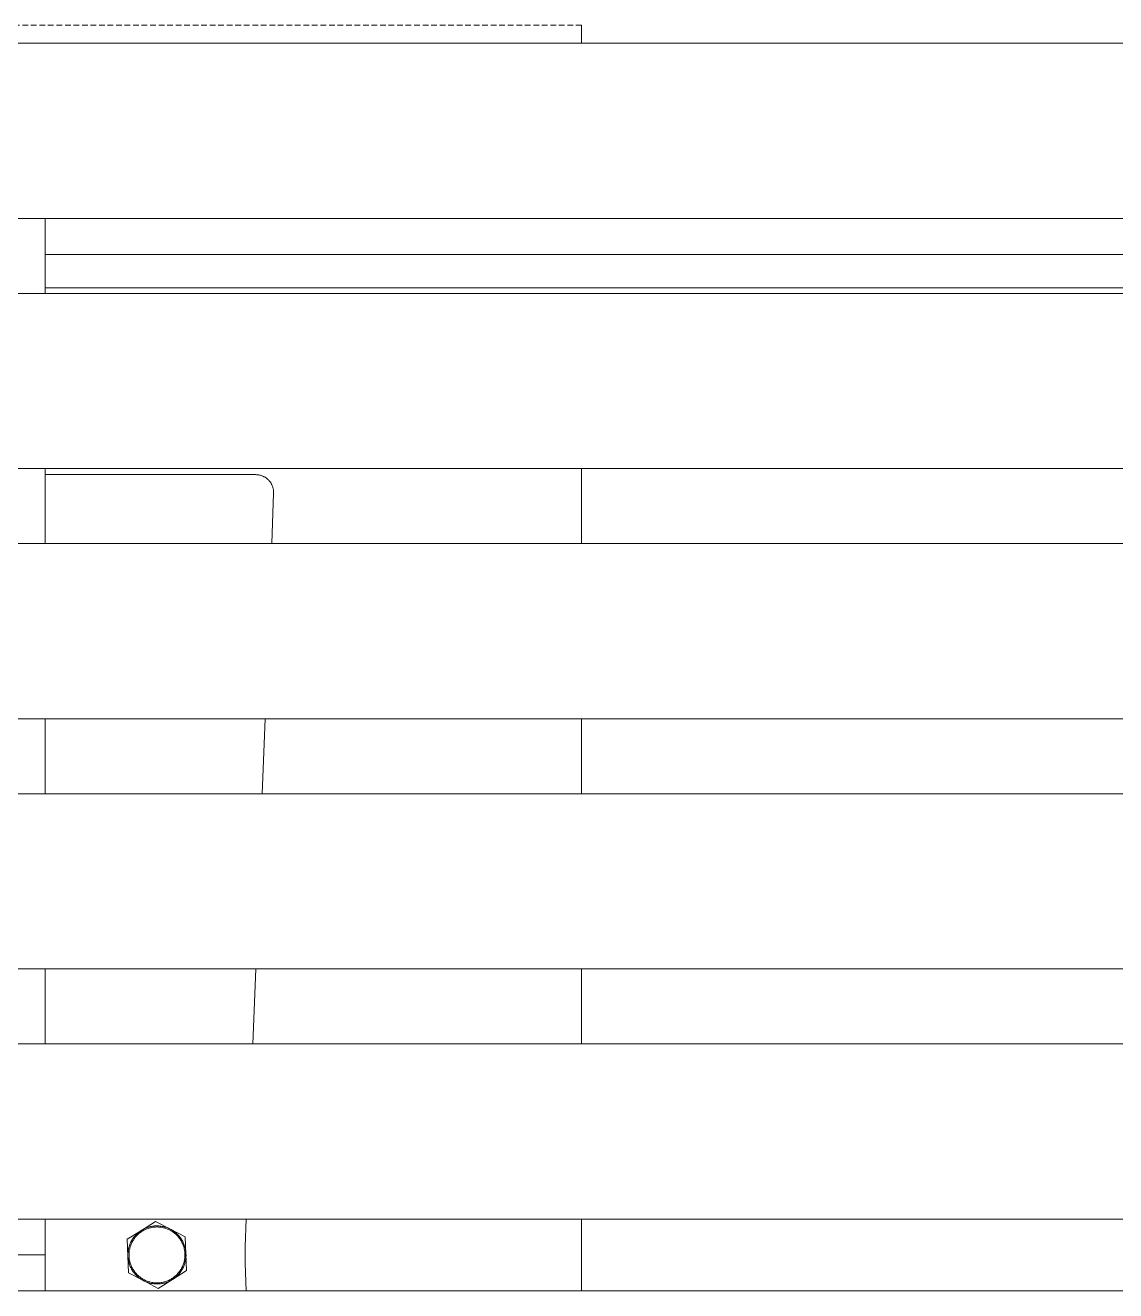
# Model space of a CAD drawing. Header units: millimetres. Extents: x -273 to 4197, y -77 to 2867.
# Drawn here: x 9.9 to 253.8, y 1410.5 to 1693.5 of the extents above; entities that cross this region are included whole.
import ezdxf

# ---------------------------------------------------------------- set-up
doc = ezdxf.new("R2010")
doc.units = ezdxf.units.MM
doc.linetypes.add('HIDDEN', pattern=[1.905, 1.27, -0.635])
doc.layers.add('ZANO_R', color=7, linetype='Continuous', lineweight=0)
doc.layers.add('ZANO_R_przerywana', color=7, linetype='HIDDEN', lineweight=0)

msp = doc.modelspace()

# ---------------------------------------------------------------- linework, layer by layer
at = {"layer": 'ZANO_R'}
for p, q in [((134.31, 1689.46), (134.31, 1693.49)), ((-50.69, 1689.46), (1739.31, 1689.46)), ((1739.31, 1650.3), (-50.69, 1650.3)), ((14.31, 1633.51), (14.31, 1650.3)), ((839.31, 1642.24), (14.31, 1642.24)), ((-50.69, 1633.51), (1739.31, 1633.51)), ((839.31, 1634.79), (14.31, 1634.79)), ((1739.31, 1594.35), (-50.69, 1594.35)), ((14.31, 1577.56), (14.31, 1594.35)), ((134.31, 1577.56), (134.31, 1594.35)), ((61.41, 1592.99), (14.31, 1592.99)), ((61.54, 1592.98), (61.41, 1592.99)), ((61.68, 1592.98), (61.54, 1592.98)), ((61.82, 1592.97), (61.68, 1592.98)), ((61.95, 1592.95), (61.82, 1592.97)), ((62.09, 1592.93), (61.95, 1592.95)), ((62.22, 1592.9), (62.09, 1592.93)), ((62.36, 1592.87), (62.22, 1592.9)), ((62.49, 1592.84), (62.36, 1592.87)), ((62.62, 1592.8), (62.49, 1592.84)), ((62.75, 1592.75), (62.62, 1592.8)), ((62.88, 1592.71), (62.75, 1592.75)), ((63, 1592.65), (62.88, 1592.71)), ((63.13, 1592.6), (63, 1592.65)), ((63.25, 1592.54), (63.13, 1592.6)), ((63.37, 1592.47), (63.25, 1592.54)), ((63.49, 1592.4), (63.37, 1592.47)), ((63.6, 1592.33), (63.49, 1592.4)), ((63.72, 1592.25), (63.6, 1592.33)), ((63.83, 1592.17), (63.72, 1592.25)), ((63.93, 1592.09), (63.83, 1592.17)), ((64.04, 1592), (63.93, 1592.09)), ((64.14, 1591.91), (64.04, 1592)), ((64.24, 1591.81), (64.14, 1591.91)), ((64.33, 1591.71), (64.24, 1591.81)), ((64.43, 1591.61), (64.33, 1591.71)), ((64.51, 1591.51), (64.43, 1591.61)), ((64.6, 1591.4), (64.51, 1591.51)), ((64.68, 1591.29), (64.6, 1591.4)), ((64.76, 1591.17), (64.68, 1591.29)), ((64.83, 1591.06), (64.76, 1591.17)), ((64.9, 1590.94), (64.83, 1591.06)), ((64.96, 1590.82), (64.9, 1590.94)), ((65.02, 1590.7), (64.96, 1590.82)), ((65.08, 1590.57), (65.02, 1590.7)), ((65.13, 1590.44), (65.08, 1590.57)), ((64.98, 1577.56), (65.4, 1588.84)), ((65.18, 1590.32), (65.13, 1590.44)), ((65.22, 1590.19), (65.18, 1590.32)), ((65.26, 1590.06), (65.22, 1590.19)), ((65.3, 1589.92), (65.26, 1590.06)), ((65.32, 1589.79), (65.3, 1589.92)), ((65.35, 1589.65), (65.32, 1589.79)), ((65.37, 1589.52), (65.35, 1589.65)), ((65.39, 1589.38), (65.37, 1589.52)), ((65.4, 1589.25), (65.39, 1589.38)), ((65.4, 1589.11), (65.4, 1589.25)), ((65.41, 1588.97), (65.4, 1589.11)), ((65.4, 1588.84), (65.41, 1588.97)), ((-50.69, 1577.56), (1739.31, 1577.56)), ((1739.31, 1538.4), (-50.69, 1538.4)), ((14.31, 1521.61), (14.31, 1538.4)), ((62.87, 1521.61), (63.51, 1538.4)), ((134.31, 1521.61), (134.31, 1538.4)), ((-50.69, 1521.61), (1739.31, 1521.61)), ((1739.31, 1482.45), (-50.69, 1482.45)), ((14.31, 1465.66), (14.31, 1482.45)), ((60.77, 1465.66), (61.4, 1482.45)), ((134.31, 1465.66), (134.31, 1482.45)), ((-50.69, 1465.66), (1739.31, 1465.66)), ((1739.31, 1426.5), (-50.69, 1426.5)), ((14.31, 1418.49), (14.31, 1426.5)), ((59.07, 1420.37), (59.3, 1426.5)), ((134.31, 1410.49), (134.31, 1426.5)), ((35.84, 1423.98), (32.66, 1421.98)), ((35.13, 1423.46), (35.3, 1423.6)), ((35.3, 1423.6), (35.47, 1423.73)), ((35.62, 1423.53), (35.45, 1423.4)), ((35.47, 1423.73), (35.65, 1423.86)), ((35.79, 1423.65), (35.62, 1423.53)), ((35.65, 1423.86), (35.84, 1423.98)), ((35.97, 1423.77), (35.79, 1423.65)), ((39.01, 1425.99), (35.84, 1423.98)), ((35.84, 1423.98), (36.02, 1424.1)), ((36.15, 1423.88), (35.97, 1423.77)), ((36.02, 1424.1), (36.22, 1424.2)), ((36.34, 1423.99), (36.15, 1423.88)), ((36.22, 1424.2), (36.41, 1424.3)), ((36.53, 1424.08), (36.34, 1423.99)), ((36.41, 1424.3), (36.61, 1424.4)), ((36.72, 1424.18), (36.53, 1424.08)), ((36.61, 1424.4), (36.81, 1424.49)), ((36.92, 1424.26), (36.72, 1424.18)), ((36.81, 1424.49), (37.01, 1424.57)), ((37.12, 1424.34), (36.92, 1424.26)), ((37.01, 1424.57), (37.22, 1424.64)), ((37.32, 1424.41), (37.12, 1424.34)), ((37.22, 1424.64), (37.43, 1424.71)), ((37.52, 1424.48), (37.32, 1424.41)), ((37.43, 1424.71), (37.64, 1424.77)), ((37.73, 1424.53), (37.52, 1424.48)), ((37.64, 1424.77), (37.85, 1424.82)), ((37.93, 1424.58), (37.73, 1424.53)), ((37.85, 1424.82), (38.07, 1424.87)), ((38.14, 1424.63), (37.93, 1424.58)), ((38.07, 1424.87), (38.29, 1424.91)), ((38.35, 1424.66), (38.14, 1424.63)), ((38.29, 1424.91), (38.5, 1424.94)), ((38.56, 1424.69), (38.35, 1424.66)), ((38.5, 1424.94), (38.72, 1424.96)), ((38.78, 1424.71), (38.56, 1424.69)), ((38.72, 1424.96), (38.94, 1424.98)), ((38.99, 1424.73), (38.78, 1424.71)), ((38.94, 1424.98), (39.16, 1424.99)), ((39.2, 1424.74), (38.99, 1424.73)), ((42.33, 1424.24), (39.01, 1425.99)), ((39.16, 1424.99), (39.38, 1424.99)), ((39.42, 1424.74), (39.2, 1424.74)), ((39.38, 1424.99), (39.6, 1424.98)), ((39.63, 1424.73), (39.42, 1424.74)), ((39.6, 1424.98), (39.82, 1424.97)), ((39.84, 1424.71), (39.63, 1424.73)), ((39.82, 1424.97), (40.04, 1424.95)), ((40.05, 1424.69), (39.84, 1424.71)), ((40.04, 1424.95), (40.25, 1424.92)), ((40.27, 1424.66), (40.05, 1424.69)), ((40.25, 1424.92), (40.47, 1424.88)), ((40.48, 1424.63), (40.27, 1424.66)), ((40.47, 1424.88), (40.69, 1424.84)), ((40.68, 1424.58), (40.48, 1424.63)), ((40.89, 1424.53), (40.68, 1424.58)), ((40.69, 1424.84), (40.9, 1424.79)), ((41.1, 1424.48), (40.89, 1424.53)), ((40.9, 1424.79), (41.11, 1424.73)), ((41.3, 1424.41), (41.1, 1424.48)), ((41.11, 1424.73), (41.32, 1424.67)), ((41.5, 1424.34), (41.3, 1424.41)), ((41.32, 1424.67), (41.53, 1424.6)), ((41.7, 1424.26), (41.5, 1424.34)), ((41.53, 1424.6), (41.73, 1424.52)), ((41.9, 1424.18), (41.7, 1424.26)), ((41.73, 1424.52), (41.94, 1424.43)), ((42.09, 1424.08), (41.9, 1424.18)), ((41.94, 1424.43), (42.14, 1424.34)), ((42.28, 1423.99), (42.09, 1424.08)), ((42.14, 1424.34), (42.33, 1424.24)), ((42.46, 1423.88), (42.28, 1423.99)), ((45.65, 1422.5), (42.33, 1424.24)), ((42.33, 1424.24), (42.52, 1424.14)), ((42.65, 1423.77), (42.46, 1423.88)), ((42.52, 1424.14), (42.71, 1424.02)), ((42.83, 1423.65), (42.65, 1423.77)), ((42.71, 1424.02), (42.9, 1423.91)), ((43, 1423.53), (42.83, 1423.65)), ((42.9, 1423.91), (43.08, 1423.78)), ((43.17, 1423.4), (43, 1423.53)), ((43.08, 1423.78), (43.26, 1423.65)), ((43.26, 1423.65), (43.43, 1423.51)), ((43.43, 1423.51), (43.6, 1423.37)), ((32.66, 1421.98), (32.81, 1418.23)), ((33.16, 1420.6), (33.24, 1420.81)), ((33.24, 1420.81), (33.32, 1421.01)), ((33.32, 1421.01), (33.41, 1421.21)), ((33.46, 1420.68), (33.39, 1420.48)), ((33.41, 1421.21), (33.5, 1421.41)), ((33.53, 1420.88), (33.46, 1420.68)), ((33.5, 1421.41), (33.61, 1421.61)), ((33.62, 1421.07), (33.53, 1420.88)), ((33.61, 1421.61), (33.72, 1421.8)), ((33.71, 1421.27), (33.62, 1421.07)), ((33.81, 1421.46), (33.71, 1421.27)), ((33.72, 1421.8), (33.83, 1421.98)), ((33.91, 1421.64), (33.81, 1421.46)), ((33.83, 1421.98), (33.95, 1422.17)), ((34.03, 1421.82), (33.91, 1421.64)), ((33.95, 1422.17), (34.08, 1422.35)), ((34.14, 1422), (34.03, 1421.82)), ((34.08, 1422.35), (34.21, 1422.52)), ((34.27, 1422.18), (34.14, 1422)), ((34.21, 1422.52), (34.35, 1422.69)), ((34.39, 1422.35), (34.27, 1422.18)), ((34.35, 1422.69), (34.5, 1422.86)), ((34.53, 1422.51), (34.39, 1422.35)), ((34.5, 1422.86), (34.65, 1423.02)), ((34.67, 1422.67), (34.53, 1422.51)), ((34.65, 1423.02), (34.8, 1423.17)), ((34.81, 1422.83), (34.67, 1422.67)), ((34.8, 1423.17), (34.96, 1423.32)), ((34.97, 1422.98), (34.81, 1422.83)), ((34.96, 1423.32), (35.13, 1423.46)), ((35.12, 1423.13), (34.97, 1422.98)), ((35.28, 1423.27), (35.12, 1423.13)), ((35.45, 1423.4), (35.28, 1423.27)), ((43.34, 1423.27), (43.17, 1423.4)), ((43.5, 1423.13), (43.34, 1423.27)), ((43.65, 1422.98), (43.5, 1423.13)), ((43.6, 1423.37), (43.76, 1423.23)), ((43.8, 1422.83), (43.65, 1422.98)), ((43.76, 1423.23), (43.92, 1423.07)), ((43.95, 1422.67), (43.8, 1422.83)), ((43.92, 1423.07), (44.07, 1422.91)), ((44.09, 1422.51), (43.95, 1422.67)), ((44.07, 1422.91), (44.22, 1422.75)), ((44.22, 1422.35), (44.09, 1422.51)), ((44.22, 1422.75), (44.36, 1422.58)), ((44.35, 1422.18), (44.22, 1422.35)), ((44.48, 1422), (44.35, 1422.18)), ((44.36, 1422.58), (44.49, 1422.41)), ((44.59, 1421.83), (44.48, 1422)), ((44.49, 1422.41), (44.62, 1422.23)), ((44.59, 1421.83), (44.7, 1421.64)), ((44.62, 1422.23), (44.74, 1422.05)), ((44.7, 1421.64), (44.81, 1421.46)), ((44.74, 1422.05), (44.86, 1421.87)), ((44.81, 1421.46), (44.91, 1421.27)), ((44.86, 1421.87), (44.97, 1421.68)), ((44.91, 1421.27), (45, 1421.07)), ((44.97, 1421.68), (45.08, 1421.48)), ((45, 1421.07), (45.08, 1420.88)), ((45.08, 1421.48), (45.18, 1421.29)), ((45.08, 1420.88), (45.16, 1420.68)), ((45.16, 1420.68), (45.23, 1420.48)), ((45.18, 1421.29), (45.27, 1421.09)), ((45.27, 1421.09), (45.35, 1420.88)), ((45.35, 1420.88), (45.43, 1420.68)), ((45.43, 1420.68), (45.5, 1420.47)), ((45.8, 1418.75), (45.65, 1422.5)), ((14.31, 1418.49), (4.31, 1418.49)), ((14.31, 1410.49), (14.31, 1418.49)), ((32.81, 1418.67), (32.82, 1418.89)), ((32.81, 1418.45), (32.81, 1418.67)), ((32.81, 1418.23), (32.81, 1418.45)), ((32.81, 1418.23), (32.96, 1414.48)), ((32.83, 1418.01), (32.81, 1418.23)), ((32.82, 1418.89), (32.84, 1419.1)), ((32.85, 1417.79), (32.83, 1418.01)), ((32.84, 1419.1), (32.86, 1419.32)), ((32.86, 1419.32), (32.9, 1419.54)), ((32.9, 1419.54), (32.93, 1419.76)), ((32.93, 1419.76), (32.98, 1419.97)), ((32.98, 1419.97), (33.03, 1420.18)), ((33.03, 1420.18), (33.1, 1420.39)), ((33.07, 1418.81), (33.06, 1418.59)), ((33.06, 1418.59), (33.06, 1418.38)), ((33.06, 1418.38), (33.07, 1418.17)), ((33.08, 1419.02), (33.07, 1418.81)), ((33.07, 1418.17), (33.08, 1417.95)), ((33.1, 1419.23), (33.08, 1419.02)), ((33.08, 1417.95), (33.1, 1417.74)), ((33.1, 1420.39), (33.16, 1420.6)), ((33.13, 1419.44), (33.1, 1419.23)), ((33.17, 1419.65), (33.13, 1419.44)), ((33.21, 1419.86), (33.17, 1419.65)), ((33.26, 1420.07), (33.21, 1419.86)), ((33.32, 1420.27), (33.26, 1420.07)), ((33.39, 1420.48), (33.32, 1420.27)), ((45.23, 1420.48), (45.3, 1420.28)), ((45.3, 1420.28), (45.36, 1420.07)), ((45.36, 1420.07), (45.41, 1419.86)), ((45.41, 1419.86), (45.45, 1419.65)), ((45.45, 1419.65), (45.49, 1419.44)), ((45.49, 1419.44), (45.51, 1419.23)), ((45.5, 1420.47), (45.56, 1420.26)), ((45.51, 1419.23), (45.54, 1419.02)), ((45.54, 1417.95), (45.51, 1417.74)), ((45.54, 1419.02), (45.55, 1418.81)), ((45.55, 1418.17), (45.54, 1417.95)), ((45.55, 1418.81), (45.56, 1418.59)), ((45.56, 1418.38), (45.55, 1418.17)), ((45.56, 1420.26), (45.62, 1420.05)), ((45.56, 1418.59), (45.56, 1418.38)), ((45.62, 1420.05), (45.67, 1419.83)), ((45.67, 1419.83), (45.71, 1419.62)), ((45.71, 1419.62), (45.74, 1419.4)), ((45.74, 1419.4), (45.77, 1419.18)), ((45.78, 1417.87), (45.76, 1417.65)), ((45.77, 1419.18), (45.79, 1418.97)), ((45.8, 1418.09), (45.78, 1417.87)), ((45.79, 1418.97), (45.8, 1418.75)), ((45.95, 1415), (45.8, 1418.75)), ((45.8, 1418.75), (45.81, 1418.53)), ((45.81, 1418.31), (45.8, 1418.09)), ((45.81, 1418.53), (45.81, 1418.31)), ((59.04, 1419.11), (59.07, 1420.37)), ((59.04, 1417.86), (59.04, 1419.11)), ((59.07, 1416.61), (59.04, 1417.86)), ((32.87, 1417.57), (32.85, 1417.79)), ((32.91, 1417.35), (32.87, 1417.57)), ((32.95, 1417.14), (32.91, 1417.35)), ((33, 1416.93), (32.95, 1417.14)), ((33.06, 1416.71), (33, 1416.93)), ((33.12, 1416.5), (33.06, 1416.71)), ((33.1, 1417.74), (33.13, 1417.53)), ((33.19, 1416.29), (33.12, 1416.5)), ((33.13, 1417.53), (33.17, 1417.32)), ((33.17, 1417.32), (33.21, 1417.11)), ((33.27, 1416.09), (33.19, 1416.29)), ((33.21, 1417.11), (33.26, 1416.9)), ((33.26, 1416.9), (33.32, 1416.7)), ((33.35, 1415.89), (33.27, 1416.09)), ((33.32, 1416.7), (33.39, 1416.49)), ((33.44, 1415.69), (33.35, 1415.89)), ((33.39, 1416.49), (33.46, 1416.29)), ((33.54, 1415.49), (33.44, 1415.69)), ((33.46, 1416.29), (33.54, 1416.09)), ((33.54, 1416.09), (33.62, 1415.9)), ((33.65, 1415.3), (33.54, 1415.49)), ((33.62, 1415.9), (33.71, 1415.71)), ((33.76, 1415.11), (33.65, 1415.3)), ((33.71, 1415.71), (33.81, 1415.52)), ((33.87, 1414.92), (33.76, 1415.11)), ((33.81, 1415.52), (33.91, 1415.33)), ((33.91, 1415.33), (34.03, 1415.15)), ((34.14, 1414.97), (34.03, 1415.15)), ((42.78, 1412.99), (45.95, 1415)), ((44.59, 1415.15), (44.48, 1414.97)), ((44.7, 1415.33), (44.59, 1415.15)), ((44.81, 1415.52), (44.7, 1415.33)), ((44.9, 1415.18), (44.79, 1414.99)), ((44.91, 1415.71), (44.81, 1415.52)), ((45.01, 1415.37), (44.9, 1415.18)), ((45, 1415.9), (44.91, 1415.71)), ((45.08, 1416.1), (45, 1415.9)), ((45.11, 1415.56), (45.01, 1415.37)), ((45.16, 1416.29), (45.08, 1416.1)), ((45.21, 1415.76), (45.11, 1415.56)), ((45.23, 1416.5), (45.16, 1416.29)), ((45.3, 1415.96), (45.21, 1415.76)), ((45.3, 1416.7), (45.23, 1416.5)), ((45.36, 1416.9), (45.3, 1416.7)), ((45.38, 1416.16), (45.3, 1415.96)), ((45.41, 1417.11), (45.36, 1416.9)), ((45.46, 1416.37), (45.38, 1416.16)), ((45.45, 1417.32), (45.41, 1417.11)), ((45.49, 1417.53), (45.45, 1417.32)), ((45.52, 1416.58), (45.46, 1416.37)), ((45.51, 1417.74), (45.49, 1417.53)), ((45.58, 1416.79), (45.52, 1416.58)), ((45.64, 1417), (45.58, 1416.79)), ((45.68, 1417.22), (45.64, 1417)), ((45.72, 1417.43), (45.68, 1417.22)), ((45.76, 1417.65), (45.72, 1417.43)), ((59.3, 1410.49), (59.07, 1416.61)), ((32.96, 1414.48), (36.29, 1412.73)), ((34, 1414.74), (33.87, 1414.92)), ((34.13, 1414.56), (34, 1414.74)), ((34.26, 1414.39), (34.13, 1414.56)), ((34.27, 1414.8), (34.14, 1414.97)), ((34.4, 1414.22), (34.26, 1414.39)), ((34.39, 1414.63), (34.27, 1414.8)), ((34.53, 1414.46), (34.39, 1414.63)), ((34.55, 1414.06), (34.4, 1414.22)), ((34.67, 1414.3), (34.53, 1414.46)), ((34.7, 1413.9), (34.55, 1414.06)), ((34.82, 1414.14), (34.67, 1414.3)), ((34.86, 1413.75), (34.7, 1413.9)), ((34.97, 1413.99), (34.82, 1414.14)), ((35.02, 1413.6), (34.86, 1413.75)), ((35.12, 1413.85), (34.97, 1413.99)), ((35.19, 1413.46), (35.02, 1413.6)), ((35.28, 1413.71), (35.12, 1413.85)), ((35.36, 1413.32), (35.19, 1413.46)), ((35.45, 1413.57), (35.28, 1413.71)), ((35.54, 1413.19), (35.36, 1413.32)), ((35.62, 1413.44), (35.45, 1413.57)), ((35.72, 1413.07), (35.54, 1413.19)), ((35.79, 1413.32), (35.62, 1413.44)), ((35.91, 1412.95), (35.72, 1413.07)), ((35.97, 1413.2), (35.79, 1413.32)), ((36.09, 1412.84), (35.91, 1412.95)), ((36.15, 1413.09), (35.97, 1413.2)), ((36.29, 1412.73), (36.09, 1412.84)), ((36.34, 1412.99), (36.15, 1413.09)), ((36.29, 1412.73), (39.61, 1410.99)), ((36.48, 1412.63), (36.29, 1412.73)), ((36.53, 1412.89), (36.34, 1412.99)), ((36.68, 1412.54), (36.48, 1412.63)), ((36.72, 1412.8), (36.53, 1412.89)), ((36.88, 1412.46), (36.68, 1412.54)), ((36.92, 1412.71), (36.72, 1412.8)), ((37.09, 1412.38), (36.88, 1412.46)), ((37.12, 1412.63), (36.92, 1412.71)), ((37.3, 1412.31), (37.09, 1412.38)), ((37.32, 1412.56), (37.12, 1412.63)), ((37.51, 1412.24), (37.3, 1412.31)), ((37.52, 1412.5), (37.32, 1412.56)), ((37.72, 1412.18), (37.51, 1412.24)), ((37.73, 1412.44), (37.52, 1412.5)), ((37.93, 1412.13), (37.72, 1412.18)), ((37.93, 1412.39), (37.73, 1412.44)), ((38.14, 1412.35), (37.93, 1412.39)), ((38.35, 1412.31), (38.14, 1412.35)), ((38.56, 1412.28), (38.35, 1412.31)), ((38.78, 1412.26), (38.56, 1412.28)), ((38.99, 1412.24), (38.78, 1412.26)), ((39.2, 1412.24), (38.99, 1412.24)), ((39.42, 1412.24), (39.2, 1412.24)), ((39.63, 1412.24), (39.42, 1412.24)), ((39.61, 1410.99), (42.78, 1412.99)), ((39.84, 1412.26), (39.63, 1412.24)), ((40.06, 1412.28), (39.84, 1412.26)), ((40.27, 1412.31), (40.06, 1412.28)), ((40.48, 1412.35), (40.27, 1412.31)), ((40.69, 1412.39), (40.48, 1412.35)), ((40.89, 1412.44), (40.69, 1412.39)), ((40.98, 1412.2), (40.76, 1412.15)), ((41.1, 1412.5), (40.89, 1412.44)), ((41.19, 1412.26), (40.98, 1412.2)), ((41.3, 1412.56), (41.1, 1412.5)), ((41.4, 1412.33), (41.19, 1412.26)), ((41.5, 1412.63), (41.3, 1412.56)), ((41.6, 1412.41), (41.4, 1412.33)), ((41.7, 1412.71), (41.5, 1412.63)), ((41.81, 1412.49), (41.6, 1412.41)), ((41.9, 1412.8), (41.7, 1412.71)), ((42.01, 1412.57), (41.81, 1412.49)), ((42.09, 1412.89), (41.9, 1412.8)), ((42.21, 1412.67), (42.01, 1412.57)), ((42.28, 1412.99), (42.09, 1412.89)), ((42.4, 1412.77), (42.21, 1412.67)), ((42.47, 1413.09), (42.28, 1412.99)), ((42.59, 1412.88), (42.4, 1412.77)), ((42.65, 1413.2), (42.47, 1413.09)), ((42.78, 1412.99), (42.59, 1412.88)), ((42.83, 1413.32), (42.65, 1413.2)), ((42.97, 1413.11), (42.78, 1412.99)), ((43, 1413.44), (42.83, 1413.32)), ((43.14, 1413.24), (42.97, 1413.11)), ((43.17, 1413.57), (43, 1413.44)), ((43.32, 1413.37), (43.14, 1413.24)), ((43.34, 1413.71), (43.17, 1413.57)), ((43.49, 1413.51), (43.32, 1413.37)), ((43.5, 1413.85), (43.34, 1413.71)), ((43.66, 1413.65), (43.49, 1413.51)), ((43.65, 1413.99), (43.5, 1413.85)), ((43.8, 1414.14), (43.65, 1413.99)), ((43.82, 1413.8), (43.66, 1413.65)), ((43.95, 1414.3), (43.8, 1414.14)), ((43.97, 1413.96), (43.82, 1413.8)), ((44.09, 1414.46), (43.95, 1414.3)), ((44.12, 1414.12), (43.97, 1413.96)), ((44.22, 1414.63), (44.09, 1414.46)), ((44.27, 1414.28), (44.12, 1414.12)), ((44.35, 1414.8), (44.22, 1414.63)), ((44.41, 1414.45), (44.27, 1414.28)), ((44.48, 1414.97), (44.35, 1414.8)), ((44.54, 1414.63), (44.41, 1414.45)), ((44.67, 1414.81), (44.54, 1414.63)), ((44.79, 1414.99), (44.67, 1414.81)), ((-50.69, 1410.49), (1739.31, 1410.49)), ((38.15, 1412.09), (37.93, 1412.13)), ((38.36, 1412.06), (38.15, 1412.09)), ((38.58, 1412.03), (38.36, 1412.06)), ((38.8, 1412.01), (38.58, 1412.03)), ((39.02, 1411.99), (38.8, 1412.01)), ((39.24, 1411.99), (39.02, 1411.99)), ((39.46, 1411.99), (39.24, 1411.99)), ((39.68, 1412), (39.46, 1411.99)), ((39.9, 1412.01), (39.68, 1412)), ((40.12, 1412.04), (39.9, 1412.01)), ((40.33, 1412.07), (40.12, 1412.04)), ((40.55, 1412.11), (40.33, 1412.07)), ((40.76, 1412.15), (40.55, 1412.11))]:
    msp.add_line(p, q, dxfattribs=at)
at = {"layer": 'ZANO_R_przerywana'}
msp.add_line((134.31, 1693.49), (-115.69, 1693.49), dxfattribs=at)

doc.saveas('drawing.dxf')
